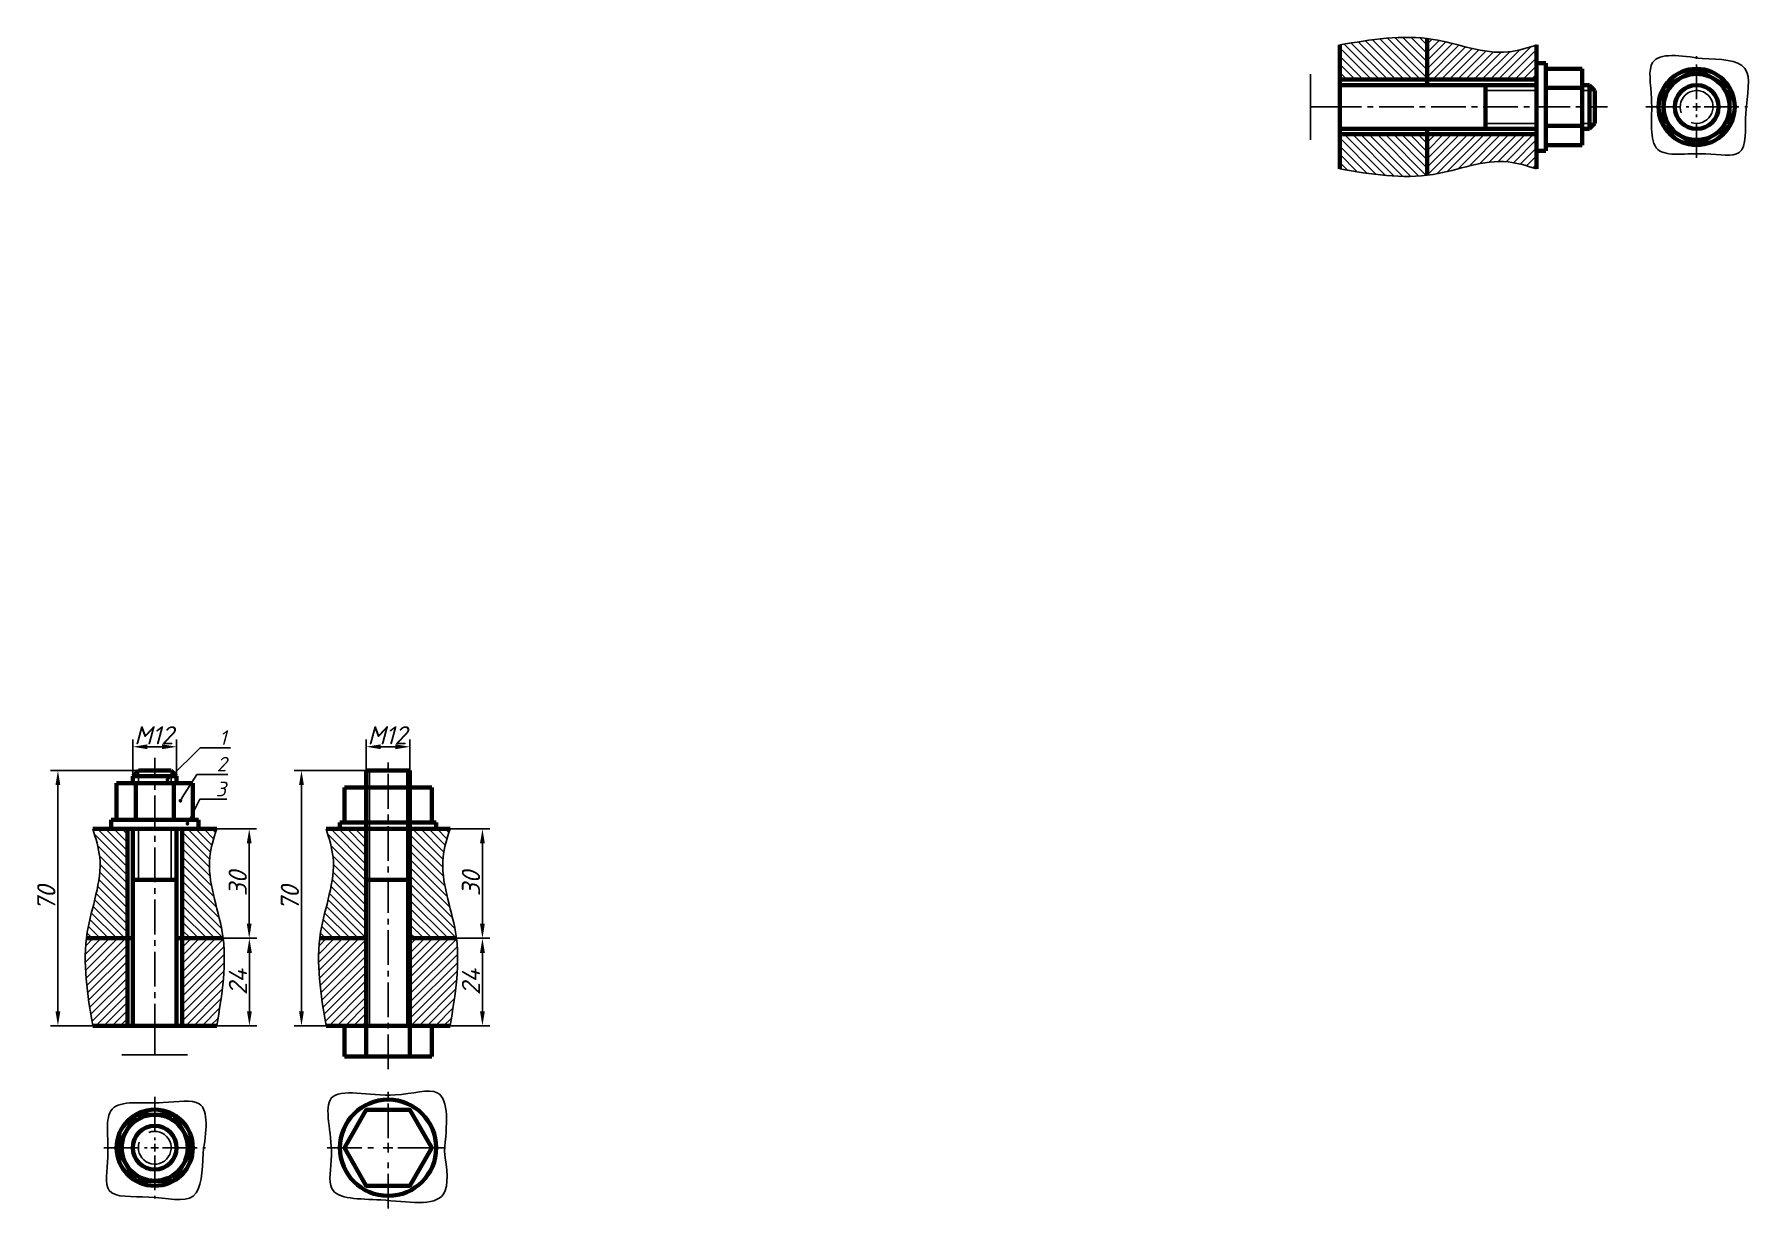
# Model space of a CAD drawing. Header units: millimetres. Extents: x -43296 to 0, y 0 to 32538.
# Drawn here: x -43295.8 to -42824.8, y 32215.6 to 32537.7 of the extents above; entities that cross this region are included whole.
import ezdxf
from ezdxf import colors
from ezdxf.entities.mleader import LeaderData, LeaderLine
from ezdxf.math import Vec2, Vec3

# ---------------------------------------------------------------- set-up
doc = ezdxf.new("R2010")
doc.units = ezdxf.units.MM
doc.header["$LTSCALE"] = 0.5
doc.linetypes.add('CENTER2', pattern=[28.575, 19.05, -3.175, 3.175, -3.175])
doc.styles.get("Standard").update_dxf_attribs({"font": 'isocpeui.ttf'})
doc.dimstyles.get("Standard").update_dxf_attribs({"dimtxt": 5, "dimasz": 4, "dimexe": 2, "dimexo": 0, "dimgap": 0.65, "dimtad": 1, "dimdec": 0, "dimzin": 0, "dimdsep": 46, "dimtxsty": 'Standard', "dimcen": 1.5, "dimadec": 0, "dimazin": 0, "dimtfac": 1, "dimtdec": 0, "dimtofl": 0, "dimtmove": 1, "dimatfit": 3, "dimfxl": 1, "dimtolj": 1, "dimtzin": 0, "dimarcsym": 0})

# ---------------------------------------------------------------- blocks, each defined once
blk = doc.blocks.new('*U8')
at = {"color": 0, "linetype": 'CENTER2', "transparency": 16777216}
for p, q in [((0, 2.09), (0, 13.95)), ((-13.95, 0), (-2.09, 0)), ((2.09, 0), (13.95, 0)), ((0, -13.95), (0, -2.09))]:
    blk.add_line(p, q, dxfattribs=at)
at = {"color": 0, "linetype": 'Continuous', "transparency": 16777216}
for p, q in [((-1.045, 0), (1.045, 0)), ((0, -1.045), (0, 1.045))]:
    blk.add_line(p, q, dxfattribs=at)
blk = doc.blocks.new('*U9')
at = {"color": 0, "linetype": 'CENTER2', "transparency": 16777216}
blk.add_line((-30.5, 0), (46.5, 0), dxfattribs=at)
blk = doc.blocks.new('*U10')
at = {"color": 0, "linetype": 'CENTER2', "transparency": 16777216}
for p, q in [((0, 2.09), (0, 13.95)), ((-13.95, 0), (-2.09, 0)), ((2.09, 0), (13.95, 0)), ((0, -13.95), (0, -2.09))]:
    blk.add_line(p, q, dxfattribs=at)
at = {"color": 0, "linetype": 'Continuous', "transparency": 16777216}
for p, q in [((-1.045, 0), (1.045, 0)), ((0, -1.045), (0, 1.045))]:
    blk.add_line(p, q, dxfattribs=at)
blk = doc.blocks.new('*U11')
at = {"color": 0, "linetype": 'CENTER2', "transparency": 16777216}
blk.add_line((0, -30.5), (0, 46.5), dxfattribs=at)
blk = doc.blocks.new('*U13')
at = {"color": 0, "linetype": 'CENTER2', "transparency": 16777216}
blk.add_line((0, -42.7), (0, 42.7), dxfattribs=at)
blk = doc.blocks.new('*U14')
at = {"color": 0, "linetype": 'CENTER2', "transparency": 16777216}
for p, q in [((0, 2.64), (0, 16.7)), ((-16.7, 0), (-2.64, 0)), ((0, -16.7), (0, -2.64)), ((2.64, 0), (16.7, 0))]:
    blk.add_line(p, q, dxfattribs=at)
at = {"color": 0, "linetype": 'Continuous', "transparency": 16777216}
for p, q in [((0, -1.32), (0, 1.32)), ((-1.32, 0), (1.32, 0))]:
    blk.add_line(p, q, dxfattribs=at)
blk = doc.blocks.new('*D15')
at = {"color": 0, "lineweight": -2, "transparency": 16777216}
for p, q in [((-43267.28, 32335.78), (-43291.34, 32335.78)), ((-43289.34, 32269.78), (-43289.34, 32331.78)), ((-43279.78, 32265.78), (-43291.34, 32265.78))]:
    blk.add_line(p, q, dxfattribs=at)
at = {"color": 0, "transparency": 16777216}
for points in [[(-43290.01, 32331.78), (-43288.68, 32331.78), (-43289.34, 32335.78)], [(-43290.01, 32269.78), (-43288.68, 32269.78), (-43289.34, 32265.78)]]:
    blk.add_solid(points, dxfattribs=at)
at = {"layer": 'Defpoints', "color": 0, "transparency": 16777216}
for p in [(-43289.34, 32335.78), (-43267.28, 32335.78), (-43279.78, 32265.78)]:
    blk.add_point(p, dxfattribs=at)
at = {"color": 0, "transparency": 16777216, "insert": (-43292.53, 32300.78), "char_height": 5, "attachment_point": 5, "rotation": 90}
blk.add_mtext('\\A1;70', dxfattribs=at)
blk = doc.blocks.new('*D16')
at = {"color": 0, "lineweight": -2, "transparency": 16777216}
for p, q in [((-43245.78, 32319.78), (-43234.87, 32319.78)), ((-43236.87, 32315.78), (-43236.87, 32293.78)), ((-43244.04, 32289.78), (-43234.87, 32289.78))]:
    blk.add_line(p, q, dxfattribs=at)
at = {"color": 0, "transparency": 16777216}
for points in [[(-43237.54, 32315.78), (-43236.21, 32315.78), (-43236.87, 32319.78)], [(-43237.54, 32293.78), (-43236.21, 32293.78), (-43236.87, 32289.78)]]:
    blk.add_solid(points, dxfattribs=at)
at = {"layer": 'Defpoints', "color": 0, "transparency": 16777216}
for p in [(-43245.78, 32319.78), (-43244.04, 32289.78), (-43236.87, 32289.78)]:
    blk.add_point(p, dxfattribs=at)
at = {"color": 0, "transparency": 16777216, "insert": (-43240.02, 32304.78), "char_height": 5, "attachment_point": 5, "rotation": 90}
blk.add_mtext('\\A1;30', dxfattribs=at)
blk = doc.blocks.new('*D17')
at = {"color": 0, "lineweight": -2, "transparency": 16777216}
for p, q in [((-43238.82, 32289.78), (-43234.82, 32289.78)), ((-43236.82, 32269.78), (-43236.82, 32285.78)), ((-43245.78, 32265.78), (-43234.82, 32265.78))]:
    blk.add_line(p, q, dxfattribs=at)
at = {"color": 0, "transparency": 16777216}
for points in [[(-43237.48, 32285.78), (-43236.15, 32285.78), (-43236.82, 32289.78)], [(-43237.48, 32269.78), (-43236.15, 32269.78), (-43236.82, 32265.78)]]:
    blk.add_solid(points, dxfattribs=at)
at = {"layer": 'Defpoints', "color": 0, "transparency": 16777216}
for p in [(-43238.82, 32289.78), (-43236.82, 32289.78), (-43245.78, 32265.78)]:
    blk.add_point(p, dxfattribs=at)
at = {"color": 0, "transparency": 16777216, "insert": (-43239.97, 32277.78), "char_height": 5, "attachment_point": 5, "rotation": 90}
blk.add_mtext('\\A1;24', dxfattribs=at)
blk = doc.blocks.new('*D18')
at = {"color": 0, "lineweight": -2, "transparency": 16777216}
for p, q in [((-43204.78, 32335.78), (-43224.54, 32335.78)), ((-43222.54, 32331.78), (-43222.54, 32269.78)), ((-43215.78, 32265.78), (-43224.54, 32265.78))]:
    blk.add_line(p, q, dxfattribs=at)
at = {"color": 0, "transparency": 16777216}
for points in [[(-43223.2, 32331.78), (-43221.87, 32331.78), (-43222.54, 32335.78)], [(-43223.2, 32269.78), (-43221.87, 32269.78), (-43222.54, 32265.78)]]:
    blk.add_solid(points, dxfattribs=at)
at = {"layer": 'Defpoints', "color": 0, "transparency": 16777216}
for p in [(-43204.78, 32335.78), (-43222.54, 32265.78), (-43215.78, 32265.78)]:
    blk.add_point(p, dxfattribs=at)
at = {"color": 0, "transparency": 16777216, "insert": (-43225.72, 32300.78), "char_height": 5, "attachment_point": 5, "rotation": 90}
blk.add_mtext('\\A1;70', dxfattribs=at)
blk = doc.blocks.new('*D19')
at = {"color": 0, "lineweight": -2, "transparency": 16777216}
for p, q in [((-43181.78, 32319.78), (-43170.9, 32319.78)), ((-43172.9, 32315.78), (-43172.9, 32293.78)), ((-43180.04, 32289.78), (-43170.9, 32289.78))]:
    blk.add_line(p, q, dxfattribs=at)
at = {"color": 0, "transparency": 16777216}
for points in [[(-43173.57, 32315.78), (-43172.24, 32315.78), (-43172.9, 32319.78)], [(-43173.57, 32293.78), (-43172.24, 32293.78), (-43172.9, 32289.78)]]:
    blk.add_solid(points, dxfattribs=at)
at = {"layer": 'Defpoints', "color": 0, "transparency": 16777216}
for p in [(-43181.78, 32319.78), (-43180.04, 32289.78), (-43172.9, 32289.78)]:
    blk.add_point(p, dxfattribs=at)
at = {"color": 0, "transparency": 16777216, "insert": (-43176.05, 32304.78), "char_height": 5, "attachment_point": 5, "rotation": 90}
blk.add_mtext('\\A1;30', dxfattribs=at)
blk = doc.blocks.new('*D20')
at = {"color": 0, "lineweight": -2, "transparency": 16777216}
for p, q in [((-43180.04, 32289.78), (-43170.9, 32289.78)), ((-43172.9, 32269.78), (-43172.9, 32285.78)), ((-43181.78, 32265.78), (-43170.9, 32265.78))]:
    blk.add_line(p, q, dxfattribs=at)
at = {"color": 0, "transparency": 16777216}
for points in [[(-43173.57, 32285.78), (-43172.24, 32285.78), (-43172.9, 32289.78)], [(-43173.57, 32269.78), (-43172.24, 32269.78), (-43172.9, 32265.78)]]:
    blk.add_solid(points, dxfattribs=at)
at = {"layer": 'Defpoints', "color": 0, "transparency": 16777216}
for p in [(-43180.04, 32289.78), (-43172.9, 32289.78), (-43181.78, 32265.78)]:
    blk.add_point(p, dxfattribs=at)
at = {"color": 0, "transparency": 16777216, "insert": (-43176.05, 32277.78), "char_height": 5, "attachment_point": 5, "rotation": 90}
blk.add_mtext('\\A1;24', dxfattribs=at)
blk = doc.blocks.new('*D21')
at = {"color": 0, "lineweight": -2, "transparency": 16777216}
for p, q in [((-43268.78, 32334.28), (-43268.78, 32344.31)), ((-43264.78, 32342.31), (-43260.78, 32342.31)), ((-43256.78, 32334.28), (-43256.78, 32344.31))]:
    blk.add_line(p, q, dxfattribs=at)
at = {"color": 0, "transparency": 16777216}
for points in [[(-43264.78, 32342.97), (-43264.78, 32341.64), (-43268.78, 32342.31)], [(-43260.78, 32342.97), (-43260.78, 32341.64), (-43256.78, 32342.31)]]:
    blk.add_solid(points, dxfattribs=at)
at = {"layer": 'Defpoints', "color": 0, "transparency": 16777216}
for p in [(-43256.78, 32342.31), (-43268.78, 32334.28), (-43256.78, 32334.28)]:
    blk.add_point(p, dxfattribs=at)
at = {"color": 0, "transparency": 16777216, "insert": (-43263.01, 32345.46), "char_height": 5, "attachment_point": 5}
blk.add_mtext('\\A1;M12', dxfattribs=at)
blk = doc.blocks.new('*D22')
at = {"color": 0, "lineweight": -2, "transparency": 16777216}
for p, q in [((-43204.78, 32335.78), (-43204.78, 32344.31)), ((-43200.78, 32342.31), (-43196.78, 32342.31)), ((-43192.78, 32335.78), (-43192.78, 32344.31))]:
    blk.add_line(p, q, dxfattribs=at)
at = {"color": 0, "transparency": 16777216}
for points in [[(-43200.78, 32342.97), (-43200.78, 32341.64), (-43204.78, 32342.31)], [(-43196.78, 32342.97), (-43196.78, 32341.64), (-43192.78, 32342.31)]]:
    blk.add_solid(points, dxfattribs=at)
at = {"layer": 'Defpoints', "color": 0, "transparency": 16777216}
for p in [(-43192.78, 32342.31), (-43204.78, 32335.78), (-43192.78, 32335.78)]:
    blk.add_point(p, dxfattribs=at)
at = {"color": 0, "transparency": 16777216, "insert": (-43199.01, 32345.46), "char_height": 5, "attachment_point": 5}
blk.add_mtext('\\A1;M12', dxfattribs=at)
blk = doc.blocks.new('_Dot')
at = {"color": 0, "linetype": 'ByBlock', "lineweight": -2}
blk.add_line((-0.5, 0), (-1, 0), dxfattribs=at)
at = {"color": 0, "linetype": 'ByBlock', "const_width": 0.5}
blk.add_lwpolyline([(-0.25, 0, 1), (0.25, 0, 1)], format="xyb", close=True, dxfattribs=at)

msp = doc.modelspace()

# ---------------------------------------------------------------- hatches: boundary and pattern name
h = msp.add_hatch()
h.set_pattern_fill('ANSI31', color=256, scale=0.5, angle=90)
h.set_pattern_definition([(135, (-42937.7717, 32498.0854), (-1.12253, -1.12253), [])])
edge = h.paths.add_edge_path()
edge.add_line((-42913.77, 32525.3), (-42913.77, 32536.55))
edge.add_spline(control_points=[(-42913.77, 32536.55), (-42921.75, 32537.52), (-42929.76, 32536.16), (-42937.77, 32534.8)], knot_values=[0, 0, 0, 0, 24.036104, 24.036104, 24.036104, 24.036104], degree=3, periodic=0)
edge.add_line((-42937.77, 32534.8), (-42937.77, 32525.3))
edge.add_line((-42937.77, 32525.3), (-42913.77, 32525.3))
edge = h.paths.add_edge_path()
edge.add_line((-42913.77, 32510.3), (-42937.77, 32510.3))
edge.add_line((-42937.77, 32510.3), (-42937.77, 32500.8))
edge.add_spline(control_points=[(-42937.77, 32500.8), (-42929.76, 32499.44), (-42921.75, 32498.09), (-42913.77, 32499.06)], knot_values=[0, 0, 0, 0, 24.036104, 24.036104, 24.036104, 24.036104], degree=3, periodic=0)
edge.add_line((-42913.77, 32499.06), (-42913.77, 32510.3))
h = msp.add_hatch()
h.set_pattern_fill('ANSI31', color=256, scale=0.5)
h.set_pattern_definition([(45, (-42913.7717, 32499.0573), (-1.12253, 1.12253), [])])
edge = h.paths.add_edge_path()
edge.add_line((-42883.77, 32525.3), (-42883.77, 32534.8))
edge.add_spline(control_points=[(-42883.77, 32534.8), (-42886.36, 32533.98), (-42895.69, 32531.02), (-42905.76, 32535.42), (-42913.23, 32536.48), (-42913.77, 32536.55)], knot_values=[24.036104, 24.036104, 24.036104, 24.036104, 32.052356, 52.914984, 54.559961, 54.559961, 54.559961, 54.559961], degree=3, periodic=0)
edge.add_line((-42913.77, 32536.55), (-42913.77, 32525.3))
edge.add_line((-42913.77, 32525.3), (-42883.77, 32525.3))
edge = h.paths.add_edge_path()
edge.add_spline(control_points=[(-42913.77, 32499.06), (-42913.23, 32499.12), (-42905.76, 32500.18), (-42895.69, 32504.58), (-42886.36, 32501.62), (-42883.77, 32500.8)], knot_values=[24.036104, 24.036104, 24.036104, 24.036104, 25.681081, 46.543709, 54.559961, 54.559961, 54.559961, 54.559961], degree=3, periodic=0)
edge.add_line((-42883.77, 32500.8), (-42883.77, 32510.3))
edge.add_line((-42883.77, 32510.3), (-42913.77, 32510.3))
edge.add_line((-42913.77, 32510.3), (-42913.77, 32499.06))
h = msp.add_hatch()
h.set_pattern_fill('ANSI31', color=256, scale=0.5, angle=90)
h.set_pattern_definition([(135, (-43244.0385, 32289.7791), (-1.12253, -1.12253), [])])
edge = h.paths.add_edge_path()
edge.add_line((-43270.28, 32319.78), (-43279.78, 32319.78))
edge.add_spline(control_points=[(-43279.78, 32319.78), (-43278.96, 32317.19), (-43276.01, 32307.86), (-43280.4, 32297.79), (-43281.46, 32290.32), (-43281.53, 32289.78)], knot_values=[24.036104, 24.036104, 24.036104, 24.036104, 32.052356, 52.914984, 54.559961, 54.559961, 54.559961, 54.559961], degree=3, periodic=0)
edge.add_line((-43281.53, 32289.78), (-43270.28, 32289.78))
edge.add_line((-43270.28, 32289.78), (-43270.28, 32319.78))
edge = h.paths.add_edge_path()
edge.add_spline(control_points=[(-43244.04, 32289.78), (-43244.1, 32290.32), (-43245.16, 32297.79), (-43249.56, 32307.86), (-43246.61, 32317.19), (-43245.78, 32319.78)], knot_values=[24.036104, 24.036104, 24.036104, 24.036104, 25.681081, 46.543709, 54.559961, 54.559961, 54.559961, 54.559961], degree=3, periodic=0)
edge.add_line((-43245.78, 32319.78), (-43255.28, 32319.78))
edge.add_line((-43255.28, 32319.78), (-43255.28, 32289.78))
edge.add_line((-43255.28, 32289.78), (-43244.04, 32289.78))
h = msp.add_hatch()
h.set_pattern_fill('ANSI31', color=256, scale=0.5, angle=90)
h.set_pattern_definition([(135, (-43180.0385, 32289.7791), (-1.12253, -1.12253), [])])
edge = h.paths.add_edge_path()
edge.add_spline(control_points=[(-43215.78, 32319.78), (-43214.96, 32317.19), (-43212.01, 32307.86), (-43216.4, 32297.79), (-43217.46, 32290.32), (-43217.53, 32289.78)], knot_values=[24.036104, 24.036104, 24.036104, 24.036104, 32.052356, 52.914984, 54.559961, 54.559961, 54.559961, 54.559961], degree=3, periodic=0)
edge.add_line((-43217.53, 32289.78), (-43204.78, 32289.78))
edge.add_line((-43204.78, 32289.78), (-43204.78, 32319.78))
edge.add_line((-43204.78, 32319.78), (-43215.78, 32319.78))
edge = h.paths.add_edge_path()
edge.add_spline(control_points=[(-43180.04, 32289.78), (-43180.1, 32290.32), (-43181.16, 32297.79), (-43185.56, 32307.86), (-43182.61, 32317.19), (-43181.78, 32319.78)], knot_values=[24.036104, 24.036104, 24.036104, 24.036104, 25.681081, 46.543709, 54.559961, 54.559961, 54.559961, 54.559961], degree=3, periodic=0)
edge.add_line((-43181.78, 32319.78), (-43192.78, 32319.78))
edge.add_line((-43192.78, 32319.78), (-43192.78, 32289.78))
edge.add_line((-43192.78, 32289.78), (-43180.04, 32289.78))
h = msp.add_hatch()
h.set_pattern_fill('ANSI31', color=256, scale=0.5, angle=180)
h.set_pattern_definition([(225, (-43243.0665, 32265.7791), (1.12253, -1.12253), [])])
edge = h.paths.add_edge_path()
edge.add_line((-43270.28, 32289.78), (-43281.53, 32289.78))
edge.add_spline(control_points=[(-43281.53, 32289.78), (-43282.5, 32281.81), (-43281.14, 32273.79), (-43279.78, 32265.78)], knot_values=[0, 0, 0, 0, 24.036104, 24.036104, 24.036104, 24.036104], degree=3, periodic=0)
edge.add_line((-43279.78, 32265.78), (-43270.28, 32265.78))
edge.add_line((-43270.28, 32265.78), (-43270.28, 32289.78))
edge = h.paths.add_edge_path()
edge.add_line((-43255.28, 32289.78), (-43255.28, 32265.78))
edge.add_line((-43255.28, 32265.78), (-43245.78, 32265.78))
edge.add_spline(control_points=[(-43245.78, 32265.78), (-43244.43, 32273.79), (-43243.07, 32281.81), (-43244.04, 32289.78)], knot_values=[0, 0, 0, 0, 24.036104, 24.036104, 24.036104, 24.036104], degree=3, periodic=0)
edge.add_line((-43244.04, 32289.78), (-43255.28, 32289.78))
h = msp.add_hatch()
h.set_pattern_fill('ANSI31', color=256, scale=0.5, angle=180)
h.set_pattern_definition([(225, (-43179.0665, 32265.7791), (1.12253, -1.12253), [])])
edge = h.paths.add_edge_path()
edge.add_spline(control_points=[(-43217.53, 32289.78), (-43218.5, 32281.81), (-43217.14, 32273.79), (-43215.78, 32265.78)], knot_values=[0, 0, 0, 0, 24.036104, 24.036104, 24.036104, 24.036104], degree=3, periodic=0)
edge.add_line((-43215.78, 32265.78), (-43204.78, 32265.78))
edge.add_line((-43204.78, 32265.78), (-43204.78, 32289.78))
edge.add_line((-43204.78, 32289.78), (-43217.53, 32289.78))
edge = h.paths.add_edge_path()
edge.add_spline(control_points=[(-43181.78, 32265.78), (-43180.43, 32273.79), (-43179.07, 32281.81), (-43180.04, 32289.78)], knot_values=[0, 0, 0, 0, 24.036104, 24.036104, 24.036104, 24.036104], degree=3, periodic=0)
edge.add_line((-43180.04, 32289.78), (-43192.78, 32289.78))
edge.add_line((-43192.78, 32289.78), (-43192.78, 32265.78))
edge.add_line((-43192.78, 32265.78), (-43181.78, 32265.78))

# ---------------------------------------------------------------- linework, layer by layer
at = {"lineweight": 60}
for p, q in [((-42937.77, 32534.8), (-42937.77, 32500.8)), ((-42913.77, 32536.55), (-42913.77, 32523.8)), ((-42883.77, 32500.8), (-42883.77, 32534.8)), ((-42881.27, 32529.8), (-42883.77, 32529.8)), ((-42881.27, 32505.8), (-42881.27, 32529.8)), ((-42937.77, 32525.3), (-42883.77, 32525.3)), ((-42881.27, 32528.25), (-42871.27, 32528.25)), ((-42881.27, 32523.8), (-42881.27, 32527.3)), ((-42871.27, 32528.25), (-42871.27, 32507.35)), ((-42883.77, 32523.8), (-42937.77, 32523.8)), ((-42897.77, 32523.8), (-42897.77, 32511.8)), ((-42871.27, 32523.03), (-42881.27, 32523.03)), ((-42869.27, 32523.8), (-42871.27, 32523.8)), ((-42867.77, 32522.3), (-42869.27, 32523.8)), ((-42869.27, 32511.8), (-42869.27, 32523.8)), ((-42867.77, 32522.3), (-42867.77, 32513.3)), ((-42937.77, 32511.8), (-42883.77, 32511.8)), ((-42913.77, 32499.06), (-42913.77, 32511.8)), ((-42871.27, 32512.58), (-42881.27, 32512.58)), ((-42869.27, 32511.8), (-42871.27, 32511.8)), ((-42867.77, 32513.3), (-42869.27, 32511.8)), ((-42937.77, 32510.3), (-42883.77, 32510.3)), ((-42871.27, 32507.35), (-42881.27, 32507.35)), ((-42883.77, 32505.8), (-42881.27, 32505.8)), ((-43273.23, 32322.28), (-43273.23, 32332.28)), ((-43273.23, 32332.28), (-43252.33, 32332.28)), ((-43267.28, 32335.78), (-43268.78, 32334.28)), ((-43256.78, 32334.28), (-43268.78, 32334.28)), ((-43268.78, 32334.28), (-43268.78, 32332.28)), ((-43268.01, 32332.28), (-43268.01, 32322.28)), ((-43267.28, 32335.78), (-43258.28, 32335.78)), ((-43258.28, 32335.78), (-43256.78, 32334.28)), ((-43257.56, 32332.28), (-43257.56, 32322.28)), ((-43256.78, 32334.28), (-43256.78, 32332.28)), ((-43252.33, 32332.28), (-43252.33, 32322.28)), ((-43204.78, 32335.78), (-43204.78, 32257.38)), ((-43204.78, 32335.78), (-43192.78, 32335.78)), ((-43192.78, 32257.38), (-43192.78, 32335.78)), ((-43210.78, 32321.58), (-43210.78, 32331.18)), ((-43210.78, 32331.18), (-43186.78, 32331.18)), ((-43186.78, 32331.18), (-43186.78, 32321.58)), ((-43245.78, 32319.78), (-43279.78, 32319.78)), ((-43250.78, 32322.28), (-43274.78, 32322.28)), ((-43274.78, 32322.28), (-43274.78, 32319.78)), ((-43268.78, 32322.28), (-43272.28, 32322.28)), ((-43270.28, 32265.78), (-43270.28, 32319.78)), ((-43268.78, 32319.78), (-43268.78, 32265.78)), ((-43256.78, 32265.78), (-43256.78, 32319.78)), ((-43255.28, 32265.78), (-43255.28, 32319.78)), ((-43250.78, 32319.78), (-43250.78, 32322.28)), ((-43181.78, 32319.78), (-43215.78, 32319.78)), ((-43185.58, 32321.58), (-43211.98, 32321.58)), ((-43211.98, 32321.58), (-43211.98, 32319.78)), ((-43185.58, 32319.78), (-43185.58, 32321.58)), ((-43268.78, 32305.78), (-43256.78, 32305.78)), ((-43204.78, 32305.78), (-43192.78, 32305.78)), ((-43281.53, 32289.78), (-43268.78, 32289.78)), ((-43244.04, 32289.78), (-43256.78, 32289.78)), ((-43217.53, 32289.78), (-43204.78, 32289.78)), ((-43180.04, 32289.78), (-43192.78, 32289.78)), ((-43279.78, 32265.78), (-43245.78, 32265.78)), ((-43215.78, 32265.78), (-43181.78, 32265.78)), ((-43210.78, 32257.38), (-43210.78, 32265.78)), ((-43186.78, 32257.38), (-43186.78, 32265.78)), ((-43186.78, 32257.38), (-43210.78, 32257.38))]:
    msp.add_line(p, q, dxfattribs=at)
for p, q in [((-42883.77, 32529.8), (-42883.77, 32505.8)), ((-42945.77, 32508.78), (-42945.77, 32526.83)), ((-42883.77, 32522.3), (-42897.77, 32522.3)), ((-42869.27, 32523.8), (-42871.27, 32523.8)), ((-42867.77, 32522.3), (-42871.27, 32522.3)), ((-42937.77, 32517.8), (-42945.77, 32517.8)), ((-42883.77, 32513.3), (-42897.77, 32513.3)), ((-42867.77, 32513.3), (-42871.27, 32513.3)), ((-42871.27, 32511.8), (-42869.27, 32511.8)), ((-43268.78, 32334.28), (-43268.78, 32332.28)), ((-43267.28, 32335.78), (-43267.28, 32332.28)), ((-43258.28, 32335.78), (-43258.28, 32332.28)), ((-43256.78, 32332.28), (-43256.78, 32334.28)), ((-43204.78, 32335.78), (-43203.88, 32335.78)), ((-43203.88, 32335.78), (-43203.88, 32265.78)), ((-43193.68, 32335.78), (-43193.68, 32265.78)), ((-43274.78, 32319.78), (-43250.78, 32319.78)), ((-43267.28, 32319.78), (-43267.28, 32305.78)), ((-43258.28, 32319.78), (-43258.28, 32305.78)), ((-43210.78, 32319.78), (-43186.78, 32319.78)), ((-43262.78, 32265.78), (-43262.78, 32257.78)), ((-43253.76, 32257.78), (-43271.81, 32257.78))]:
    msp.add_line(p, q)
for points in [[(-42839.87, 32528.25), (-42848.92, 32523.03), (-42848.92, 32512.58), (-42839.87, 32507.35), (-42830.82, 32512.58), (-42830.82, 32523.03)], [(-43210.78, 32232.33), (-43204.78, 32221.93), (-43192.78, 32221.93), (-43186.78, 32232.33), (-43192.78, 32242.72), (-43204.78, 32242.72)], [(-43252.33, 32232.33), (-43257.56, 32241.38), (-43268.01, 32241.38), (-43273.23, 32232.33), (-43268.01, 32223.28), (-43257.56, 32223.28)]]:
    msp.add_lwpolyline(points, close=True, dxfattribs=at)
for centre, radius in [((-42839.87, 32517.8), 10.45), ((-42839.87, 32517.8), 9.05), ((-42839.87, 32517.8), 6), ((-43262.78, 32232.33), 10.45), ((-43198.78, 32232.33), 13.2), ((-43262.78, 32232.33), 9.05), ((-43262.78, 32232.33), 6)]:
    msp.add_circle(centre, radius, dxfattribs=at)
for centre, start, end in [((-42839.87, 32517.8), 250.3086, 201.365), ((-43262.78, 32232.33), 160.3086, 111.365)]:
    msp.add_arc(centre, 4.5, start, end)
for points in [[(-42937.77, 32534.8), (-42912.14, 32536.32), (-42891.56, 32532.89), (-42883.77, 32534.8)], [(-42838.35, 32531.06), (-42826.63, 32528.34), (-42826.37, 32516.18), (-42828.18, 32505.32), (-42837.32, 32504.95), (-42850.49, 32506.14), (-42852.24, 32520.11), (-42851.93, 32530.01), (-42838.35, 32531.06)], [(-42937.77, 32500.8), (-42912.14, 32499.29), (-42891.56, 32502.72), (-42883.77, 32500.8)], [(-43279.78, 32265.78), (-43281.3, 32291.42), (-43277.87, 32311.99), (-43279.78, 32319.78)], [(-43245.78, 32265.78), (-43244.27, 32291.42), (-43247.7, 32311.99), (-43245.78, 32319.78)], [(-43215.78, 32265.78), (-43217.3, 32291.42), (-43213.87, 32311.99), (-43215.78, 32319.78)], [(-43181.78, 32265.78), (-43180.27, 32291.42), (-43183.7, 32311.99), (-43181.78, 32319.78)], [(-43183.33, 32231.32), (-43183.62, 32219.59), (-43200.77, 32218.01), (-43214.22, 32221.14), (-43214.31, 32230.28), (-43214.36, 32245.94), (-43196.84, 32246.8), (-43185.28, 32247.37), (-43183.33, 32231.32)], [(-43249.53, 32230.81), (-43252.25, 32219.09), (-43264.4, 32218.82), (-43275.27, 32220.63), (-43275.64, 32229.78), (-43274.45, 32242.94), (-43260.48, 32244.7), (-43250.58, 32244.38), (-43249.53, 32230.81)]]:
    msp.add_spline(points, degree=3)

# ---------------------------------------------------------------- block references
at = {"linetype": 'CENTER2'}
for name, p in [('*U8', (-42839.87, 32517.8)), ('*U9', (-42910.77, 32517.8)), ('*U11', (-43262.78, 32292.78)), ('*U13', (-43198.78, 32296.58)), ('*U14', (-43198.78, 32232.33))]:
    msp.add_blockref(name, p, dxfattribs=at)
at = {"linetype": 'CENTER2', "rotation": 270}
msp.add_blockref('*U10', (-43262.78, 32232.33), dxfattribs=at)

# ---------------------------------------------------------------- dimensions: what is measured, and where the dimension line sits
for base, p1, p2, picture, middle in [((-43256.78, 32342.31), (-43268.78, 32334.28), (-43256.78, 32334.28), '*D21', (-43263.01, 32342.31)), ((-43192.78, 32342.31), (-43204.78, 32335.78), (-43192.78, 32335.78), '*D22', (-43199.01, 32342.31))]:
    dim = msp.add_linear_dim(base=base, p1=p1, p2=p2, text='M<>', dimstyle='Standard')
    dim.commit()
    dim.dimension.update_dxf_attribs({"geometry": picture, "text_midpoint": middle, "dimtype": 160})
for base, p1, p2, picture, middle in [((-43289.34, 32335.78), (-43279.78, 32265.78), (-43267.28, 32335.78), '*D15', (-43292.53, 32300.78)), ((-43222.54, 32265.78), (-43204.78, 32335.78), (-43215.78, 32265.78), '*D18', (-43225.72, 32300.78)), ((-43236.87, 32289.78), (-43245.78, 32319.78), (-43244.04, 32289.78), '*D16', (-43240.02, 32304.78)), ((-43172.9, 32289.78), (-43181.78, 32319.78), (-43180.04, 32289.78), '*D19', (-43176.05, 32304.78)), ((-43236.82, 32289.78), (-43245.78, 32265.78), (-43238.82, 32289.78), '*D17', (-43239.97, 32277.78)), ((-43172.9, 32289.78), (-43181.78, 32265.78), (-43180.04, 32289.78), '*D20', (-43176.05, 32277.78))]:
    dim = msp.add_linear_dim(base=base, p1=p1, p2=p2, angle=90, dimstyle='Standard')
    dim.commit()
    dim.dimension.update_dxf_attribs({"geometry": picture, "text_midpoint": middle})

# ---------------------------------------------------------------- leaders
ml = msp.add_multileader_mtext('Standard')
ml.set_content('1', color=256)
ml.set_leader_properties()
ml.set_arrow_properties(name='DOT')
ml.build(insert=Vec2(0, 0))
ml.multileader.update_dxf_attribs({"text_left_attachment_type": 6, "arrow_head_size": 1})
ctx = ml.context
ctx.base_point, ctx.arrow_head_size, ctx.plane_origin = Vec3(-43247.1, 32342.03), 1, Vec3(-43259.35, 32335.18)
ctx.left_attachment = 6
notes = []
notes.append((ctx, [(0, (1, 1, 0), (-43250.28, 32342.03), (1, 0), 3.18, [(0, [(-43259.3, 32333.21)], 0, [])])]))
ctx.mtext.insert, ctx.mtext.flow_direction = Vec3(-43245.1, 32346.83), 5
ml = msp.add_multileader_mtext('Standard')
ml.set_content('2', color=256)
ml.set_leader_properties()
ml.set_arrow_properties(name='DOT')
ml.build(insert=Vec2(0, 0))
ml.multileader.update_dxf_attribs({"text_left_attachment_type": 6, "arrow_head_size": 1})
ctx = ml.context
ctx.base_point, ctx.arrow_head_size, ctx.plane_origin = Vec3(-43247.8, 32334.74), 1, Vec3(-43258.96, 32333.29)
ctx.left_attachment = 6
notes.append((ctx, [(0, (1, 1, 0), (-43251.28, 32334.74), (1, 0), 3.48, [(0, [(-43255.75, 32327.5)], 0, [])])]))
ctx.mtext.insert, ctx.mtext.flow_direction = Vec3(-43245.8, 32339.54), 5
ml = msp.add_multileader_mtext('Standard')
ml.set_content('3', color=256)
ml.set_leader_properties()
ml.set_arrow_properties(name='DOT')
ml.build(insert=Vec2(0, 0))
ml.multileader.update_dxf_attribs({"text_left_attachment_type": 6, "arrow_head_size": 1})
ctx = ml.context
ctx.base_point, ctx.arrow_head_size, ctx.plane_origin = Vec3(-43248.06, 32327.92), 1, Vec3(-43253.83, 32321.2)
ctx.left_attachment = 6
notes.append((ctx, [(0, (1, 1, 0), (-43250.46, 32327.92), (1, 0), 2.4, [(0, [(-43253.83, 32321.2)], 0, [])])]))
ctx.mtext.insert, ctx.mtext.flow_direction = Vec3(-43246.06, 32332.72), 5
for ctx, leaders in notes:
    for number, flags, end, landing, length, lines in leaders:
        leader = LeaderData()
        leader.index, (leader.has_last_leader_line, leader.has_dogleg_vector, leader.attachment_direction) = number, flags
        leader.last_leader_point, leader.dogleg_vector, leader.dogleg_length = Vec3(end), Vec3(landing), length
        for number, points, colour, breaks in lines:
            line = LeaderLine()
            line.index, line.vertices, line.color, line.breaks = number, Vec3.list(points), colors.encode_raw_color(colour), breaks
            leader.lines.append(line)
        ctx.leaders.append(leader)

doc.saveas('drawing.dxf')
